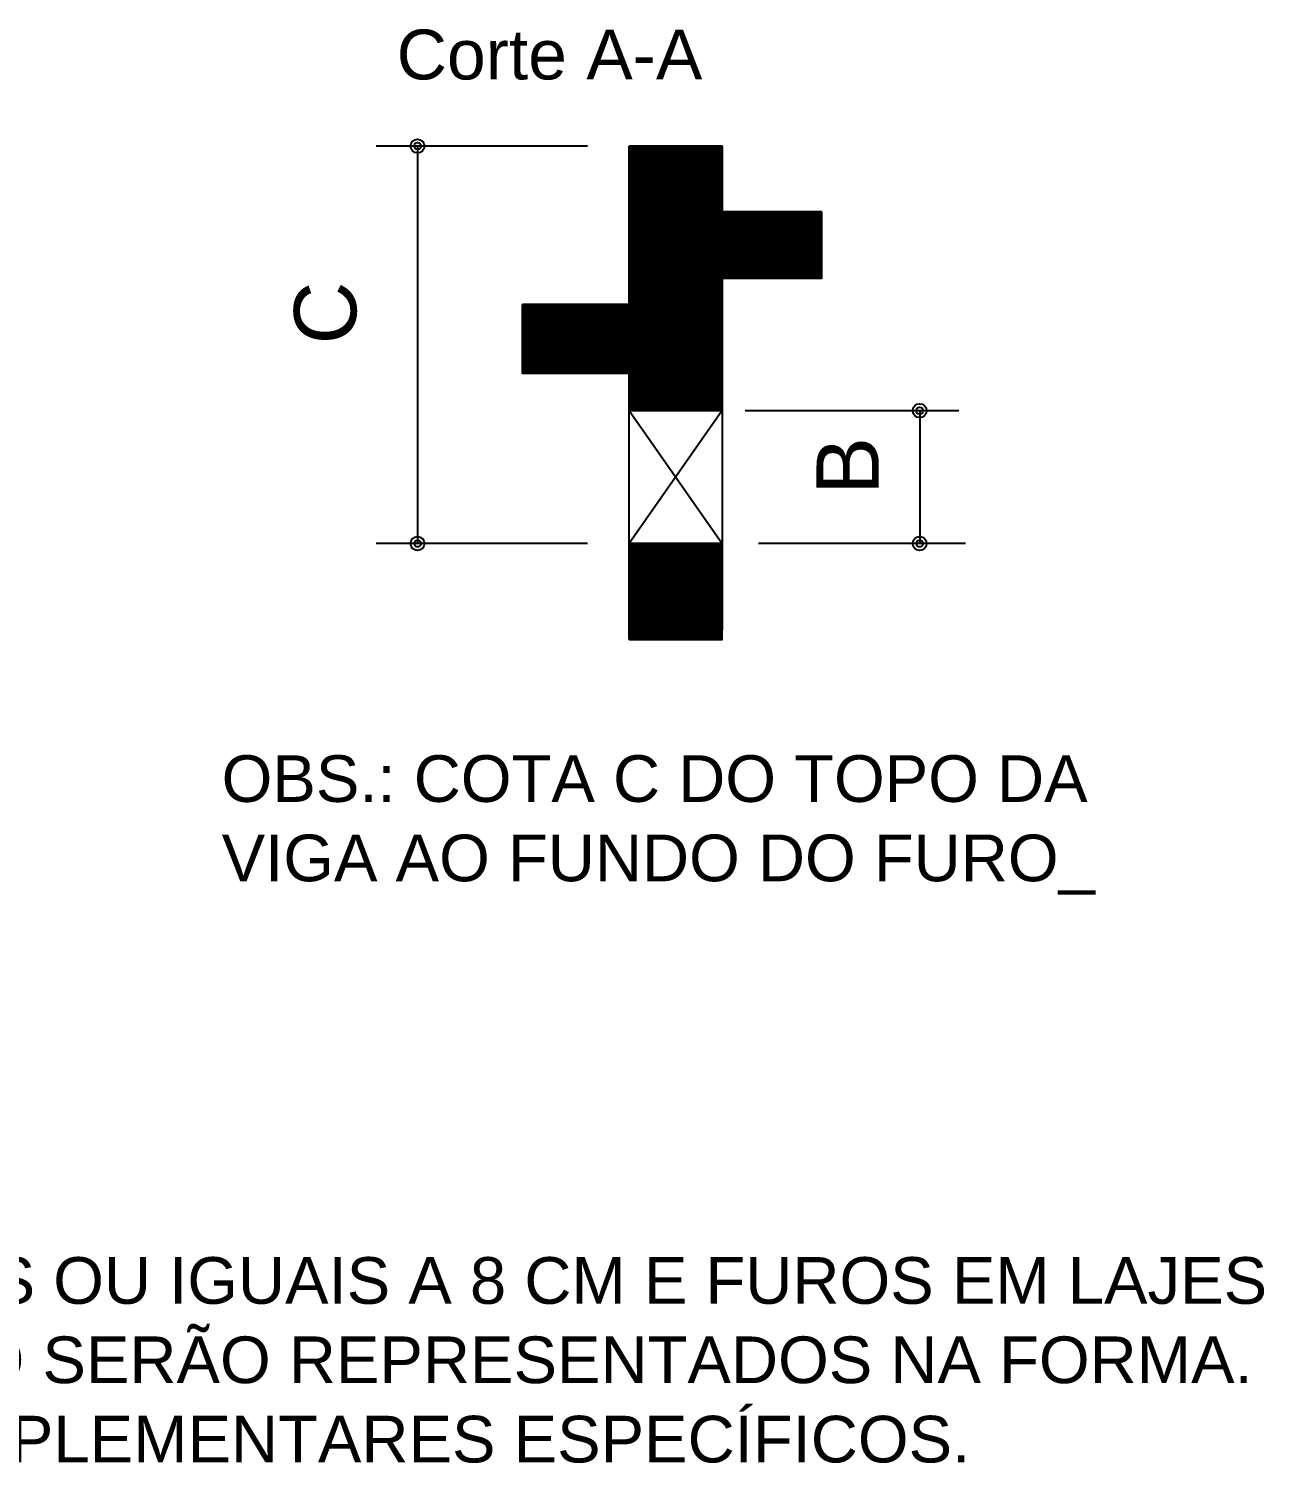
# Model space of a CAD drawing. Extents: x 0 to 119, y 0 to 84.
# Drawn here: x 57.19 to 65.13, y 29.45 to 38.72 of the extents above; entities that cross this region are included whole.
import ezdxf

# ---------------------------------------------------------------- set-up
doc = ezdxf.new("R2010")
doc.units = 0
doc.header["$MEASUREMENT"] = 0
for name, color, linetype in [('15', 12, 'CONTINUOUS'), ('29', 9, 'CONTINUOUS'), ('3', 7, 'CONTINUOUS')]:
    doc.layers.add(name, color=color, linetype=linetype)
doc.styles.add('TQS_ARIAL', font='arial.ttf')

msp = doc.modelspace()

# ---------------------------------------------------------------- linework, layer by layer
at = {"layer": '29', "color": 9, "linetype": 'Continuous'}
for p, q in [((61.047923, 37.373988), (61.645859, 37.971231)), ((61.047923, 37.38813), (61.631024, 37.971231)), ((61.047923, 37.402272), (61.616881, 37.971231)), ((61.047923, 37.416414), (61.602739, 37.971231)), ((61.047923, 37.430557), (61.588597, 37.971231)), ((61.047923, 37.444699), (61.574455, 37.971231)), ((61.047923, 37.458841), (61.560313, 37.971231)), ((61.047923, 37.472983), (61.546171, 37.971231)), ((61.047923, 37.487125), (61.532029, 37.971231)), ((61.047923, 37.501267), (61.517886, 37.971231)), ((61.047923, 37.515409), (61.503744, 37.971231)), ((61.047923, 37.529551), (61.489602, 37.971231)), ((61.047923, 37.543694), (61.47546, 37.971231)), ((61.047923, 37.557836), (61.461318, 37.971231)), ((61.047923, 37.571978), (61.447176, 37.971231)), ((61.047923, 37.58612), (61.433034, 37.971231)), ((61.047923, 37.600262), (61.418891, 37.971231)), ((61.047923, 37.614404), (61.404749, 37.971231)), ((61.047923, 37.628546), (61.390607, 37.971231)), ((61.047923, 37.642689), (61.376465, 37.971231)), ((61.047923, 37.656831), (61.362323, 37.971231)), ((61.047923, 37.670973), (61.348181, 37.971231)), ((61.047923, 37.685115), (61.334039, 37.971231)), ((61.047923, 37.699257), (61.319897, 37.971231)), ((61.047923, 37.713399), (61.305754, 37.971231)), ((61.047923, 37.727541), (61.291612, 37.971231)), ((61.047923, 37.741683), (61.27747, 37.971231)), ((61.047923, 37.755826), (61.263328, 37.971231)), ((61.047923, 37.769968), (61.249186, 37.971231)), ((61.047923, 37.78411), (61.235044, 37.971231)), ((61.047923, 37.798252), (61.220902, 37.971231)), ((61.047923, 37.812394), (61.206759, 37.971231)), ((61.047923, 37.826536), (61.192617, 37.971231)), ((61.047923, 37.840678), (61.178475, 37.971231)), ((61.047923, 37.854821), (61.164333, 37.971231)), ((61.047923, 37.868963), (61.150191, 37.971231)), ((61.047923, 37.883105), (61.136049, 37.971231)), ((61.047923, 37.897247), (61.121907, 37.971231)), ((61.047923, 37.911389), (61.107764, 37.971231)), ((61.047923, 37.925531), (61.093622, 37.971231)), ((61.047923, 37.939673), (61.07948, 37.971231)), ((61.047923, 37.953816), (61.065338, 37.971231)), ((61.047923, 37.967958), (61.051196, 37.971231)), ((61.047923, 37.961169), (61.645859, 37.363233)), ((61.047923, 37.359846), (61.645859, 37.957782)), ((61.047923, 37.947026), (61.645859, 37.349091)), ((61.047923, 37.345704), (61.645859, 37.943639)), ((61.047923, 37.932884), (61.645859, 37.334949)), ((61.047923, 37.331562), (61.645859, 37.929497)), ((61.052003, 37.971231), (61.645859, 37.377375)), ((61.066145, 37.971231), (61.645859, 37.391517)), ((61.080287, 37.971231), (61.645859, 37.405659)), ((61.094429, 37.971231), (61.645859, 37.419801)), ((61.108572, 37.971231), (61.645859, 37.433943)), ((61.122714, 37.971231), (61.645859, 37.448086)), ((61.136856, 37.971231), (61.645859, 37.462228)), ((61.150998, 37.971231), (61.645859, 37.47637)), ((61.16514, 37.971231), (61.645859, 37.490512)), ((61.179282, 37.971231), (61.645859, 37.504654)), ((61.193424, 37.971231), (61.645859, 37.518796)), ((61.207567, 37.971231), (61.645859, 37.532938)), ((61.221709, 37.971231), (61.645859, 37.547081)), ((61.235851, 37.971231), (61.645859, 37.561223)), ((61.249993, 37.971231), (61.645859, 37.575365)), ((61.264135, 37.971231), (61.645859, 37.589507)), ((61.278277, 37.971231), (61.645859, 37.603649)), ((61.292419, 37.971231), (61.645859, 37.617791)), ((61.306561, 37.971231), (61.645859, 37.631933)), ((61.320704, 37.971231), (61.645859, 37.646076)), ((61.334846, 37.971231), (61.645859, 37.660218)), ((61.348988, 37.971231), (61.645859, 37.67436)), ((61.36313, 37.971231), (61.645859, 37.688502)), ((61.377272, 37.971231), (61.645859, 37.702644)), ((61.391414, 37.971231), (61.645859, 37.716786)), ((61.405556, 37.971231), (61.645859, 37.730928)), ((61.419699, 37.971231), (61.645859, 37.74507)), ((61.433841, 37.971231), (61.645859, 37.759213)), ((61.447983, 37.971231), (61.645859, 37.773355)), ((61.462125, 37.971231), (61.645859, 37.787497)), ((61.476267, 37.971231), (61.645859, 37.801639)), ((61.490409, 37.971231), (61.645859, 37.815781)), ((61.504551, 37.971231), (61.645859, 37.829923)), ((61.518694, 37.971231), (61.645859, 37.844065)), ((61.532836, 37.971231), (61.645859, 37.858208)), ((61.546978, 37.971231), (61.645859, 37.87235)), ((61.56112, 37.971231), (61.645859, 37.886492)), ((61.575262, 37.971231), (61.645859, 37.900634)), ((61.589404, 37.971231), (61.645859, 37.914776)), ((61.603546, 37.971231), (61.645859, 37.928918)), ((61.617688, 37.971231), (61.645859, 37.94306)), ((61.631831, 37.971231), (61.645859, 37.957203)), ((61.047923, 37.918742), (61.645859, 37.320806)), ((61.047923, 37.317419), (61.645859, 37.915355)), ((61.047923, 37.9046), (61.645859, 37.306664)), ((61.047923, 37.303277), (61.645859, 37.901213)), ((61.047923, 37.890458), (61.645859, 37.292522)), ((61.047923, 37.289135), (61.645859, 37.887071)), ((61.047923, 37.876316), (61.645859, 37.27838)), ((61.047923, 37.274993), (61.645859, 37.872929)), ((61.047923, 37.862174), (61.645859, 37.264238)), ((61.047923, 37.260851), (61.645859, 37.858787)), ((61.047923, 37.848031), (61.645859, 37.250096)), ((61.047923, 37.246709), (61.645859, 37.844644)), ((61.047923, 37.833889), (61.645859, 37.235954)), ((61.047923, 37.232567), (61.645859, 37.830502)), ((61.047923, 37.819747), (61.645859, 37.221811)), ((61.047923, 37.218424), (61.645859, 37.81636)), ((61.047923, 37.805605), (61.645859, 37.207669)), ((61.047923, 37.204282), (61.645859, 37.802218)), ((61.047923, 37.791463), (61.645859, 37.193527)), ((61.047923, 37.19014), (61.645859, 37.788076)), ((61.047923, 37.777321), (61.645859, 37.179385)), ((61.047923, 37.175998), (61.645859, 37.773934)), ((61.047923, 37.763179), (61.645859, 37.165243)), ((61.047923, 37.161856), (61.645859, 37.759792)), ((61.047923, 37.749036), (61.645859, 37.151101)), ((61.047923, 37.147714), (61.645859, 37.745649)), ((61.047923, 37.734894), (61.645859, 37.136959)), ((61.047923, 37.133572), (61.645859, 37.731507)), ((61.047923, 37.720752), (61.645859, 37.122817)), ((61.047923, 37.11943), (61.645859, 37.717365)), ((61.047923, 37.70661), (61.645859, 37.108674)), ((61.047923, 37.105287), (61.645859, 37.703223)), ((61.047923, 37.692468), (61.645859, 37.094532)), ((61.047923, 37.091145), (61.645859, 37.689081)), ((61.047923, 37.678326), (61.645859, 37.08039)), ((61.047923, 37.077003), (61.645859, 37.674939)), ((61.047923, 37.664184), (61.645859, 37.066248)), ((61.047923, 37.062861), (61.645859, 37.660797)), ((61.047923, 37.650042), (61.645859, 37.052106)), ((61.047923, 37.048719), (61.645859, 37.646655)), ((61.047923, 37.635899), (61.645859, 37.037964)), ((61.047923, 37.034577), (61.645859, 37.632512)), ((61.047923, 37.621757), (61.645859, 37.023822)), ((61.047923, 37.020435), (61.645859, 37.61837)), ((61.047923, 37.607615), (61.645859, 37.009679)), ((61.047923, 37.006292), (61.645859, 37.604228)), ((61.047923, 37.593473), (61.645859, 36.995537)), ((61.047923, 36.99215), (61.645859, 37.590086)), ((61.047923, 37.579331), (61.645859, 36.981395)), ((61.047923, 36.978008), (61.645859, 37.575944)), ((61.047923, 37.565189), (61.645859, 36.967253)), ((61.047923, 36.963866), (61.645859, 37.561802)), ((61.047923, 37.551047), (61.645859, 36.953111)), ((61.047923, 36.949724), (61.645859, 37.54766)), ((61.047923, 37.536904), (61.645859, 36.938969)), ((61.047923, 36.935582), (61.645859, 37.533517)), ((61.047923, 37.522762), (61.645859, 36.924827)), ((61.047923, 36.92144), (61.645859, 37.519375)), ((61.047923, 37.50862), (61.645859, 36.910684)), ((61.047923, 36.907297), (61.645859, 37.505233)), ((61.047923, 37.494478), (61.645859, 36.896542)), ((61.047923, 36.893155), (61.645859, 37.491091)), ((61.047923, 37.480336), (61.645859, 36.8824)), ((61.047923, 36.879013), (61.645859, 37.476949)), ((61.047923, 37.466194), (61.645859, 36.868258)), ((61.047923, 36.864871), (61.645859, 37.462807)), ((61.645859, 37.123396), (62.071851, 37.549388)), ((61.645859, 37.137538), (62.057709, 37.549388)), ((61.645859, 37.15168), (62.043567, 37.549388)), ((61.645859, 37.165822), (62.029424, 37.549388)), ((61.645859, 37.179964), (62.015282, 37.549388)), ((61.645859, 37.194106), (62.00114, 37.549388)), ((61.645859, 37.208248), (61.986998, 37.549388)), ((61.645859, 37.22239), (61.972856, 37.549388)), ((61.645859, 37.236533), (61.958714, 37.549388)), ((61.645859, 37.250675), (61.944572, 37.549388)), ((61.645859, 37.264817), (61.93043, 37.549388)), ((61.645859, 37.278959), (61.916287, 37.549388)), ((61.645859, 37.293101), (61.902145, 37.549388)), ((61.645859, 37.307243), (61.888003, 37.549388)), ((61.645859, 37.321385), (61.873861, 37.549388)), ((61.645859, 37.335528), (61.859719, 37.549388)), ((61.645859, 37.34967), (61.845577, 37.549388)), ((61.645859, 37.363812), (61.831435, 37.549388)), ((61.645859, 37.377954), (61.817292, 37.549388)), ((61.645859, 37.392096), (61.80315, 37.549388)), ((61.645859, 37.406238), (61.789008, 37.549388)), ((61.645859, 37.42038), (61.774866, 37.549388)), ((61.645859, 37.434523), (61.760724, 37.549388)), ((61.645859, 37.448665), (61.746582, 37.549388)), ((61.645859, 37.462807), (61.73244, 37.549388)), ((61.645859, 37.476949), (61.718297, 37.549388)), ((61.645859, 37.491091), (61.704155, 37.549388)), ((61.645859, 37.505233), (61.690013, 37.549388)), ((61.645859, 37.519375), (61.675871, 37.549388)), ((61.645859, 37.533517), (61.661729, 37.549388)), ((61.645859, 37.54766), (61.647587, 37.549388)), ((61.645859, 37.547081), (62.071175, 37.121765)), ((61.645859, 37.532938), (62.057032, 37.121765)), ((61.645859, 37.518796), (62.04289, 37.121765)), ((61.645859, 37.504654), (62.028748, 37.121765)), ((61.645859, 37.490512), (62.014606, 37.121765)), ((61.645859, 37.47637), (62.000464, 37.121765)), ((61.645859, 37.462228), (61.986322, 37.121765)), ((61.657694, 37.549388), (62.085317, 37.121765)), ((61.65837, 37.121765), (62.085993, 37.549388)), ((61.671836, 37.549388), (62.099459, 37.121765)), ((61.672512, 37.121765), (62.100135, 37.549388)), ((61.685978, 37.549388), (62.113601, 37.121765)), ((61.686654, 37.121765), (62.114277, 37.549388)), ((61.70012, 37.549388), (62.127743, 37.121765)), ((61.700796, 37.121765), (62.128419, 37.549388)), ((61.714262, 37.549388), (62.141885, 37.121765)), ((61.714939, 37.121765), (62.142562, 37.549388)), ((61.728404, 37.549388), (62.156027, 37.121765)), ((61.729081, 37.121765), (62.156704, 37.549388)), ((61.742547, 37.549388), (62.17017, 37.121765)), ((61.743223, 37.121765), (62.170846, 37.549388)), ((61.756689, 37.549388), (62.184312, 37.121765)), ((61.757365, 37.121765), (62.184988, 37.549388)), ((61.770831, 37.549388), (62.198454, 37.121765)), ((61.771507, 37.121765), (62.19913, 37.549388)), ((61.784973, 37.549388), (62.212596, 37.121765)), ((61.785649, 37.121765), (62.213272, 37.549388)), ((61.799115, 37.549388), (62.226738, 37.121765)), ((61.799791, 37.121765), (62.227414, 37.549388)), ((61.813257, 37.549388), (62.24088, 37.121765)), ((61.813933, 37.121765), (62.241557, 37.549388)), ((61.827399, 37.549388), (62.255022, 37.121765)), ((61.828076, 37.121765), (62.255699, 37.549388)), ((61.841541, 37.549388), (62.269165, 37.121765)), ((61.842218, 37.121765), (62.269841, 37.549388)), ((61.855684, 37.549388), (62.283307, 37.121765)), ((61.85636, 37.121765), (62.283983, 37.549388)), ((61.869826, 37.549388), (62.286504, 37.13271)), ((61.870502, 37.121765), (62.286504, 37.537767)), ((61.883968, 37.549388), (62.286504, 37.146852)), ((61.884644, 37.121765), (62.286504, 37.523624)), ((61.89811, 37.549388), (62.286504, 37.160994)), ((61.898786, 37.121765), (62.286504, 37.509482)), ((61.912252, 37.549388), (62.286504, 37.175136)), ((61.912928, 37.121765), (62.286504, 37.49534)), ((61.926394, 37.549388), (62.286504, 37.189278)), ((61.927071, 37.121765), (62.286504, 37.481198)), ((61.940536, 37.549388), (62.286504, 37.20342)), ((61.941213, 37.121765), (62.286504, 37.467056)), ((61.954679, 37.549388), (62.286504, 37.217562)), ((61.968821, 37.549388), (62.286504, 37.231704)), ((61.982963, 37.549388), (62.286504, 37.245847)), ((61.997105, 37.549388), (62.286504, 37.259989)), ((62.011247, 37.549388), (62.286504, 37.274131)), ((62.025389, 37.549388), (62.286504, 37.288273)), ((62.039531, 37.549388), (62.286504, 37.302415)), ((62.053673, 37.549388), (62.286504, 37.316557)), ((62.067816, 37.549388), (62.286504, 37.330699)), ((62.081958, 37.549388), (62.286504, 37.344842)), ((62.0961, 37.549388), (62.286504, 37.358984)), ((62.110242, 37.549388), (62.286504, 37.373126)), ((62.124384, 37.549388), (62.286504, 37.387268)), ((62.138526, 37.549388), (62.286504, 37.40141)), ((62.152668, 37.549388), (62.286504, 37.415552)), ((62.166811, 37.549388), (62.286504, 37.429694)), ((62.180953, 37.549388), (62.286504, 37.443837)), ((62.195095, 37.549388), (62.286504, 37.457979)), ((62.209237, 37.549388), (62.286504, 37.472121)), ((62.223379, 37.549388), (62.286504, 37.486263)), ((62.237521, 37.549388), (62.286504, 37.500405)), ((62.251663, 37.549388), (62.286504, 37.514547)), ((62.265806, 37.549388), (62.286504, 37.528689)), ((62.279948, 37.549388), (62.286504, 37.542831)), ((61.047923, 37.452052), (61.645859, 36.854116)), ((61.047923, 36.850729), (61.645859, 37.448665)), ((61.047923, 37.437909), (61.645859, 36.839974)), ((61.047923, 36.836587), (61.645859, 37.434523)), ((61.047923, 37.423767), (61.645859, 36.825832)), ((61.047923, 36.822445), (61.645859, 37.42038)), ((61.047923, 37.409625), (61.645859, 36.81169)), ((61.047923, 36.808303), (61.645859, 37.406238)), ((61.047923, 37.395483), (61.645859, 36.797547)), ((61.047923, 36.79416), (61.645859, 37.392096)), ((61.047923, 37.381341), (61.645859, 36.783405)), ((61.047923, 36.780018), (61.645859, 37.377954)), ((61.047923, 37.367199), (61.645859, 36.769263)), ((61.645859, 37.448086), (61.97218, 37.121765)), ((61.645859, 37.433943), (61.958038, 37.121765)), ((61.645859, 37.419801), (61.943895, 37.121765)), ((61.645859, 37.405659), (61.929753, 37.121765)), ((61.645859, 37.391517), (61.915611, 37.121765)), ((61.645859, 37.377375), (61.901469, 37.121765)), ((61.955355, 37.121765), (62.286504, 37.452914)), ((61.969497, 37.121765), (62.286504, 37.438772)), ((61.983639, 37.121765), (62.286504, 37.424629)), ((61.997781, 37.121765), (62.286504, 37.410487)), ((62.011923, 37.121765), (62.286504, 37.396345)), ((62.026065, 37.121765), (62.286504, 37.382203)), ((62.040208, 37.121765), (62.286504, 37.368061)), ((61.047923, 36.765876), (61.645859, 37.363812)), ((61.047923, 37.353057), (61.645859, 36.755121)), ((61.047923, 36.751734), (61.645859, 37.34967)), ((61.047923, 37.338915), (61.645859, 36.740979)), ((61.047923, 36.737592), (61.645859, 37.335528)), ((61.047923, 37.324772), (61.645859, 36.726837)), ((61.047923, 36.72345), (61.645859, 37.321385)), ((61.047923, 37.31063), (61.645859, 36.712695)), ((61.047923, 36.709308), (61.645859, 37.307243)), ((61.047923, 37.296488), (61.645859, 36.698552)), ((61.047923, 36.695165), (61.645859, 37.293101)), ((61.047923, 37.282346), (61.645859, 36.68441)), ((61.047923, 36.681023), (61.645859, 37.278959)), ((61.645859, 37.363233), (61.887327, 37.121765)), ((61.645859, 37.349091), (61.873185, 37.121765)), ((61.645859, 37.334949), (61.859043, 37.121765)), ((61.645859, 37.320806), (61.8449, 37.121765)), ((61.645859, 37.306664), (61.830758, 37.121765)), ((61.645859, 37.292522), (61.816616, 37.121765)), ((61.645859, 37.27838), (61.802474, 37.121765)), ((62.05435, 37.121765), (62.286504, 37.353919)), ((62.068492, 37.121765), (62.286504, 37.339777)), ((62.082634, 37.121765), (62.286504, 37.325635)), ((62.096776, 37.121765), (62.286504, 37.311492)), ((62.110918, 37.121765), (62.286504, 37.29735)), ((62.12506, 37.121765), (62.286504, 37.283208)), ((61.047923, 37.268204), (61.645859, 36.670268)), ((61.047923, 36.666881), (61.645859, 37.264817)), ((61.047923, 37.254062), (61.645859, 36.656126)), ((61.047923, 36.652739), (61.645859, 37.250675)), ((61.047923, 37.23992), (61.645859, 36.641984)), ((61.047923, 36.638597), (61.645859, 37.236533)), ((61.047923, 37.225777), (61.645859, 36.627842)), ((61.047923, 36.624455), (61.645859, 37.22239)), ((61.047923, 37.211635), (61.645859, 36.6137)), ((61.047923, 36.610313), (61.645859, 37.208248)), ((61.047923, 37.197493), (61.645859, 36.599557)), ((61.047923, 36.596171), (61.645859, 37.194106)), ((61.047923, 37.183351), (61.645859, 36.585415)), ((61.047923, 36.582028), (61.645859, 37.179964)), ((61.645859, 37.264238), (61.788332, 37.121765)), ((61.645859, 37.250096), (61.77419, 37.121765)), ((61.645859, 37.235954), (61.760048, 37.121765)), ((61.645859, 37.221811), (61.745905, 37.121765)), ((61.645859, 37.207669), (61.731763, 37.121765)), ((61.645859, 37.193527), (61.717621, 37.121765)), ((61.645859, 37.179385), (61.703479, 37.121765)), ((62.139203, 37.121765), (62.286504, 37.269066)), ((62.153345, 37.121765), (62.286504, 37.254924)), ((62.167487, 37.121765), (62.286504, 37.240782)), ((62.181629, 37.121765), (62.286504, 37.22664)), ((62.195771, 37.121765), (62.286504, 37.212497)), ((62.209913, 37.121765), (62.286504, 37.198355)), ((62.224055, 37.121765), (62.286504, 37.184213)), ((61.047923, 37.169209), (61.645859, 36.571273)), ((61.047923, 36.567886), (61.645859, 37.165822)), ((61.047923, 37.155067), (61.645859, 36.557131)), ((61.047923, 36.553744), (61.645859, 37.15168)), ((61.047923, 37.140925), (61.645859, 36.542989)), ((61.047923, 36.539602), (61.645859, 37.137538)), ((61.047923, 37.126783), (61.645859, 36.528847)), ((61.047923, 36.52546), (61.645859, 37.123396)), ((61.047923, 37.11264), (61.645859, 36.514705)), ((61.047923, 36.511318), (61.645859, 37.109253)), ((61.047923, 37.098498), (61.645859, 36.500563)), ((61.047923, 36.497176), (61.645859, 37.095111)), ((61.645859, 37.165243), (61.689337, 37.121765)), ((61.645859, 37.151101), (61.675195, 37.121765)), ((61.645859, 37.136959), (61.661053, 37.121765)), ((61.645859, 37.122817), (61.646911, 37.121765)), ((62.238198, 37.121765), (62.286504, 37.170071)), ((62.25234, 37.121765), (62.286504, 37.155929)), ((62.266482, 37.121765), (62.286504, 37.141787)), ((62.280624, 37.121765), (62.286504, 37.127645)), ((61.047923, 37.084356), (61.645859, 36.48642)), ((61.047923, 36.483033), (61.645859, 37.080969)), ((61.047923, 37.070214), (61.645859, 36.472278)), ((61.047923, 36.468891), (61.645859, 37.066827)), ((61.047923, 37.056072), (61.645859, 36.458136)), ((61.047923, 36.454749), (61.645859, 37.052685)), ((61.047923, 37.04193), (61.645859, 36.443994)), ((61.047923, 36.440607), (61.645859, 37.038543)), ((61.047923, 37.027788), (61.645859, 36.429852)), ((61.047923, 36.426465), (61.645859, 37.024401)), ((61.047923, 37.013645), (61.645859, 36.41571)), ((61.047923, 36.412323), (61.645859, 37.010258)), ((61.047923, 36.999503), (61.645859, 36.401568)), ((61.047923, 36.398181), (61.645859, 36.996116)), ((60.363331, 36.51969), (60.79705, 36.953409)), ((60.363331, 36.533832), (60.782908, 36.953409)), ((60.363331, 36.547974), (60.768765, 36.953409)), ((60.363331, 36.562117), (60.754623, 36.953409)), ((60.363331, 36.576259), (60.740481, 36.953409)), ((60.363331, 36.590401), (60.726339, 36.953409)), ((60.363331, 36.604543), (60.712197, 36.953409)), ((60.363331, 36.618685), (60.698055, 36.953409)), ((60.363331, 36.632827), (60.683913, 36.953409)), ((60.363331, 36.646969), (60.669771, 36.953409)), ((60.363331, 36.661111), (60.655628, 36.953409)), ((60.363331, 36.675254), (60.641486, 36.953409)), ((60.363331, 36.689396), (60.627344, 36.953409)), ((60.363331, 36.703538), (60.613202, 36.953409)), ((60.363331, 36.71768), (60.59906, 36.953409)), ((60.363331, 36.731822), (60.584918, 36.953409)), ((60.363331, 36.745964), (60.570776, 36.953409)), ((60.363331, 36.760106), (60.556633, 36.953409)), ((60.363331, 36.774249), (60.542491, 36.953409)), ((60.363331, 36.788391), (60.528349, 36.953409)), ((60.363331, 36.802533), (60.514207, 36.953409)), ((60.363331, 36.816675), (60.500065, 36.953409)), ((60.363331, 36.830817), (60.485923, 36.953409)), ((60.363331, 36.844959), (60.471781, 36.953409)), ((60.363331, 36.859101), (60.457638, 36.953409)), ((60.363331, 36.873244), (60.443496, 36.953409)), ((60.363331, 36.887386), (60.429354, 36.953409)), ((60.363331, 36.901528), (60.415212, 36.953409)), ((60.363331, 36.91567), (60.40107, 36.953409)), ((60.363331, 36.929812), (60.386928, 36.953409)), ((60.363331, 36.943954), (60.372786, 36.953409)), ((60.363331, 36.948704), (60.802449, 36.509587)), ((60.363331, 36.934562), (60.788306, 36.509587)), ((60.363331, 36.92042), (60.774164, 36.509587)), ((60.363331, 36.906278), (60.760022, 36.509587)), ((60.367369, 36.509587), (60.811192, 36.953409)), ((60.372768, 36.953409), (60.816591, 36.509587)), ((60.381512, 36.509587), (60.825334, 36.953409)), ((60.38691, 36.953409), (60.830733, 36.509587)), ((60.395654, 36.509587), (60.839476, 36.953409)), ((60.401053, 36.953409), (60.844875, 36.509587)), ((60.409796, 36.509587), (60.853618, 36.953409)), ((60.415195, 36.953409), (60.859017, 36.509587)), ((60.423938, 36.509587), (60.86776, 36.953409)), ((60.429337, 36.953409), (60.873159, 36.509587)), ((60.43808, 36.509587), (60.881903, 36.953409)), ((60.443479, 36.953409), (60.887301, 36.509587)), ((60.452222, 36.509587), (60.896045, 36.953409)), ((60.457621, 36.953409), (60.901444, 36.509587)), ((60.466364, 36.509587), (60.910187, 36.953409)), ((60.471763, 36.953409), (60.915586, 36.509587)), ((60.480507, 36.509587), (60.924329, 36.953409)), ((60.485905, 36.953409), (60.929728, 36.509587)), ((60.494649, 36.509587), (60.938471, 36.953409)), ((60.500048, 36.953409), (60.94387, 36.509587)), ((60.508791, 36.509587), (60.952613, 36.953409)), ((60.51419, 36.953409), (60.958012, 36.509587)), ((60.522933, 36.509587), (60.966755, 36.953409)), ((60.528332, 36.953409), (60.972154, 36.509587)), ((60.537075, 36.509587), (60.980897, 36.953409)), ((60.542474, 36.953409), (60.986296, 36.509587)), ((60.551217, 36.509587), (60.99504, 36.953409)), ((60.556616, 36.953409), (61.000438, 36.509587)), ((60.565359, 36.509587), (61.009182, 36.953409)), ((60.570758, 36.953409), (61.014581, 36.509587)), ((60.579501, 36.509587), (61.023324, 36.953409)), ((60.5849, 36.953409), (61.028723, 36.509587)), ((60.593644, 36.509587), (61.037466, 36.953409)), ((60.599042, 36.953409), (61.042865, 36.509587)), ((60.607786, 36.509587), (61.046343, 36.948143)), ((60.613185, 36.953409), (61.046343, 36.520251)), ((60.621928, 36.509587), (61.046343, 36.934001)), ((60.627327, 36.953409), (61.046343, 36.534393)), ((60.63607, 36.509587), (61.046343, 36.919859)), ((60.641469, 36.953409), (61.046343, 36.548535)), ((60.650212, 36.509587), (61.046343, 36.905717)), ((60.655611, 36.953409), (61.046343, 36.562678)), ((60.669753, 36.953409), (61.046343, 36.57682)), ((60.683895, 36.953409), (61.046343, 36.590962)), ((60.698037, 36.953409), (61.046343, 36.605104)), ((60.71218, 36.953409), (61.046343, 36.619246)), ((60.726322, 36.953409), (61.046343, 36.633388)), ((60.740464, 36.953409), (61.046343, 36.64753)), ((60.754606, 36.953409), (61.046343, 36.661673)), ((60.768748, 36.953409), (61.046343, 36.675815)), ((60.78289, 36.953409), (61.046343, 36.689957)), ((60.797032, 36.953409), (61.046343, 36.704099)), ((60.811175, 36.953409), (61.046343, 36.718241)), ((60.825317, 36.953409), (61.046343, 36.732383)), ((60.839459, 36.953409), (61.046343, 36.746525)), ((60.853601, 36.953409), (61.046343, 36.760667)), ((60.867743, 36.953409), (61.046343, 36.77481)), ((60.881885, 36.953409), (61.046343, 36.788952)), ((60.896027, 36.953409), (61.046343, 36.803094)), ((60.910169, 36.953409), (61.046343, 36.817236)), ((60.924312, 36.953409), (61.046343, 36.831378)), ((60.938454, 36.953409), (61.046343, 36.84552)), ((60.952596, 36.953409), (61.046343, 36.859662)), ((60.966738, 36.953409), (61.046343, 36.873805)), ((60.98088, 36.953409), (61.046343, 36.887947)), ((60.995022, 36.953409), (61.046343, 36.902089)), ((61.009164, 36.953409), (61.046343, 36.916231)), ((61.023307, 36.953409), (61.046343, 36.930373)), ((61.037449, 36.953409), (61.046343, 36.944515)), ((61.047923, 36.985361), (61.645859, 36.387425)), ((61.047923, 36.384038), (61.645859, 36.981974)), ((61.047923, 36.971219), (61.645859, 36.373283)), ((61.047923, 36.369896), (61.645859, 36.967832)), ((61.047923, 36.957077), (61.645859, 36.359141)), ((61.047923, 36.355754), (61.645859, 36.95369)), ((61.047923, 36.942935), (61.645859, 36.344999)), ((61.047923, 36.341612), (61.645859, 36.939548)), ((61.047923, 36.928793), (61.645859, 36.330857)), ((61.047923, 36.32747), (61.645859, 36.925406)), ((61.047923, 36.91465), (61.645859, 36.316715)), ((61.047923, 36.313328), (61.645859, 36.911263)), ((60.363331, 36.892136), (60.74588, 36.509587)), ((60.363331, 36.877994), (60.731738, 36.509587)), ((60.363331, 36.863852), (60.717596, 36.509587)), ((60.363331, 36.849709), (60.703454, 36.509587)), ((60.363331, 36.835567), (60.689311, 36.509587)), ((60.363331, 36.821425), (60.675169, 36.509587)), ((60.664354, 36.509587), (61.046343, 36.891575)), ((60.678496, 36.509587), (61.046343, 36.877433)), ((60.692639, 36.509587), (61.046343, 36.863291)), ((60.706781, 36.509587), (61.046343, 36.849148)), ((60.720923, 36.509587), (61.046343, 36.835006)), ((60.735065, 36.509587), (61.046343, 36.820864)), ((61.047923, 36.900508), (61.645859, 36.302573)), ((61.047923, 36.299186), (61.645859, 36.897121)), ((61.047923, 36.886366), (61.645859, 36.288431)), ((61.047923, 36.285044), (61.645859, 36.882979)), ((61.047923, 36.872224), (61.645859, 36.274288)), ((61.047923, 36.270452), (61.645859, 36.868837)), ((61.047923, 36.858082), (61.635553, 36.270452)), ((61.047923, 36.84394), (61.621411, 36.270452)), ((61.047923, 36.829798), (61.607269, 36.270452)), ((61.047923, 36.815656), (61.593127, 36.270452)), ((61.061616, 36.270452), (61.645859, 36.854695)), ((61.075758, 36.270452), (61.645859, 36.840553)), ((61.0899, 36.270452), (61.645859, 36.826411)), ((61.104042, 36.270452), (61.645859, 36.812269)), ((60.363331, 36.807283), (60.661027, 36.509587)), ((60.363331, 36.793141), (60.646885, 36.509587)), ((60.363331, 36.778999), (60.632743, 36.509587)), ((60.363331, 36.764857), (60.618601, 36.509587)), ((60.363331, 36.750715), (60.604459, 36.509587)), ((60.363331, 36.736572), (60.590317, 36.509587)), ((60.363331, 36.72243), (60.576174, 36.509587)), ((60.749207, 36.509587), (61.046343, 36.806722)), ((60.763349, 36.509587), (61.046343, 36.79258)), ((60.777491, 36.509587), (61.046343, 36.778438)), ((60.791634, 36.509587), (61.046343, 36.764296)), ((60.805776, 36.509587), (61.046343, 36.750154)), ((60.819918, 36.509587), (61.046343, 36.736011)), ((60.83406, 36.509587), (61.046343, 36.721869)), ((61.047923, 36.801513), (61.578984, 36.270452)), ((61.047923, 36.787371), (61.564842, 36.270452)), ((61.047923, 36.773229), (61.5507, 36.270452)), ((61.047923, 36.759087), (61.536558, 36.270452)), ((61.047923, 36.744945), (61.522416, 36.270452)), ((61.047923, 36.730803), (61.508274, 36.270452)), ((61.047923, 36.716661), (61.494132, 36.270452)), ((61.118184, 36.270452), (61.645859, 36.798126)), ((61.132326, 36.270452), (61.645859, 36.783984)), ((61.146469, 36.270452), (61.645859, 36.769842)), ((61.160611, 36.270452), (61.645859, 36.7557)), ((61.174753, 36.270452), (61.645859, 36.741558)), ((61.188895, 36.270452), (61.645859, 36.727416)), ((60.363331, 36.708288), (60.562032, 36.509587)), ((60.363331, 36.694146), (60.54789, 36.509587)), ((60.363331, 36.680004), (60.533748, 36.509587)), ((60.363331, 36.665862), (60.519606, 36.509587)), ((60.363331, 36.65172), (60.505464, 36.509587)), ((60.363331, 36.637577), (60.491322, 36.509587)), ((60.363331, 36.623435), (60.477179, 36.509587)), ((60.848202, 36.509587), (61.046343, 36.707727)), ((60.862344, 36.509587), (61.046343, 36.693585)), ((60.876486, 36.509587), (61.046343, 36.679443)), ((60.890628, 36.509587), (61.046343, 36.665301)), ((60.904771, 36.509587), (61.046343, 36.651159)), ((60.918913, 36.509587), (61.046343, 36.637016)), ((60.933055, 36.509587), (61.046343, 36.622874)), ((61.047923, 36.702518), (61.479989, 36.270452)), ((61.047923, 36.688376), (61.465847, 36.270452)), ((61.047923, 36.674234), (61.451705, 36.270452)), ((61.047923, 36.660092), (61.437563, 36.270452)), ((61.047923, 36.64595), (61.423421, 36.270452)), ((61.047923, 36.631808), (61.409279, 36.270452)), ((61.203037, 36.270452), (61.645859, 36.713274)), ((61.217179, 36.270452), (61.645859, 36.699131)), ((61.231321, 36.270452), (61.645859, 36.684989)), ((61.245463, 36.270452), (61.645859, 36.670847)), ((61.259606, 36.270452), (61.645859, 36.656705)), ((61.273748, 36.270452), (61.645859, 36.642563)), ((61.28789, 36.270452), (61.645859, 36.628421)), ((60.363331, 36.609293), (60.463037, 36.509587)), ((60.363331, 36.595151), (60.448895, 36.509587)), ((60.363331, 36.581009), (60.434753, 36.509587)), ((60.363331, 36.566867), (60.420611, 36.509587)), ((60.363331, 36.552725), (60.406469, 36.509587)), ((60.363331, 36.538582), (60.392327, 36.509587)), ((60.947197, 36.509587), (61.046343, 36.608732)), ((60.961339, 36.509587), (61.046343, 36.59459)), ((60.975481, 36.509587), (61.046343, 36.580448)), ((60.989623, 36.509587), (61.046343, 36.566306)), ((61.003766, 36.509587), (61.046343, 36.552164)), ((61.017908, 36.509587), (61.046343, 36.538021)), ((61.047923, 36.617666), (61.395137, 36.270452)), ((61.047923, 36.603523), (61.380995, 36.270452)), ((61.047923, 36.589381), (61.366852, 36.270452)), ((61.047923, 36.575239), (61.35271, 36.270452)), ((61.047923, 36.561097), (61.338568, 36.270452)), ((61.047923, 36.546955), (61.324426, 36.270452)), ((61.047923, 36.532813), (61.310284, 36.270452)), ((61.302032, 36.270452), (61.645859, 36.614279)), ((61.316174, 36.270452), (61.645859, 36.600137)), ((61.330316, 36.270452), (61.645859, 36.585994)), ((61.344458, 36.270452), (61.645859, 36.571852)), ((61.358601, 36.270452), (61.645859, 36.55771)), ((61.372743, 36.270452), (61.645859, 36.543568)), ((60.363331, 36.52444), (60.378184, 36.509587)), ((61.03205, 36.509587), (61.046343, 36.523879)), ((61.047923, 36.518671), (61.296142, 36.270452)), ((61.047923, 36.504529), (61.282, 36.270452)), ((61.047923, 36.490386), (61.267857, 36.270452)), ((61.047923, 36.476244), (61.253715, 36.270452)), ((61.047923, 36.462102), (61.239573, 36.270452)), ((61.047923, 36.44796), (61.225431, 36.270452)), ((61.386885, 36.270452), (61.645859, 36.529426)), ((61.401027, 36.270452), (61.645859, 36.515284)), ((61.415169, 36.270452), (61.645859, 36.501142)), ((61.429311, 36.270452), (61.645859, 36.486999)), ((61.443453, 36.270452), (61.645859, 36.472857)), ((61.457595, 36.270452), (61.645859, 36.458715)), ((61.471738, 36.270452), (61.645859, 36.444573)), ((61.047923, 36.433818), (61.211289, 36.270452)), ((61.047923, 36.419676), (61.197147, 36.270452)), ((61.047923, 36.405534), (61.183005, 36.270452)), ((61.047923, 36.391391), (61.168862, 36.270452)), ((61.047923, 36.377249), (61.15472, 36.270452)), ((61.047923, 36.363107), (61.140578, 36.270452)), ((61.047923, 36.348965), (61.126436, 36.270452)), ((61.48588, 36.270452), (61.645859, 36.430431)), ((61.500022, 36.270452), (61.645859, 36.416289)), ((61.514164, 36.270452), (61.645859, 36.402147)), ((61.528306, 36.270452), (61.645859, 36.388004)), ((61.542448, 36.270452), (61.645859, 36.373862)), ((61.55659, 36.270452), (61.645859, 36.35972)), ((61.570733, 36.270452), (61.645859, 36.345578)), ((61.047923, 36.334823), (61.112294, 36.270452)), ((61.047923, 36.320681), (61.098152, 36.270452)), ((61.047923, 36.306539), (61.08401, 36.270452)), ((61.047923, 36.292397), (61.069868, 36.270452)), ((61.047923, 36.278254), (61.055725, 36.270452)), ((61.584875, 36.270452), (61.645859, 36.331436)), ((61.599017, 36.270452), (61.645859, 36.317294)), ((61.613159, 36.270452), (61.645859, 36.303152)), ((61.627301, 36.270452), (61.645859, 36.28901)), ((61.641443, 36.270452), (61.645859, 36.274867)), ((61.048276, 34.828756), (61.635778, 35.416258)), ((61.048276, 34.842899), (61.621636, 35.416258)), ((61.048276, 34.857041), (61.607494, 35.416258)), ((61.048276, 34.871183), (61.593351, 35.416258)), ((61.048276, 34.885325), (61.579209, 35.416258)), ((61.048276, 34.899467), (61.565067, 35.416258)), ((61.048276, 34.913609), (61.550925, 35.416258)), ((61.048276, 34.927751), (61.536783, 35.416258)), ((61.048276, 34.941893), (61.522641, 35.416258)), ((61.048276, 34.956036), (61.508499, 35.416258)), ((61.048276, 34.970178), (61.494356, 35.416258)), ((61.048276, 34.98432), (61.480214, 35.416258)), ((61.048276, 34.998462), (61.466072, 35.416258)), ((61.048276, 35.012604), (61.45193, 35.416258)), ((61.048276, 35.026746), (61.437788, 35.416258)), ((61.048276, 35.040888), (61.423646, 35.416258)), ((61.048276, 35.055031), (61.409504, 35.416258)), ((61.048276, 35.069173), (61.395361, 35.416258)), ((61.048276, 35.083315), (61.381219, 35.416258)), ((61.048276, 35.097457), (61.367077, 35.416258)), ((61.048276, 35.111599), (61.352935, 35.416258)), ((61.048276, 35.125741), (61.338793, 35.416258)), ((61.048276, 35.139883), (61.324651, 35.416258)), ((61.048276, 35.154026), (61.310509, 35.416258)), ((61.048276, 35.168168), (61.296367, 35.416258)), ((61.048276, 35.18231), (61.282224, 35.416258)), ((61.048276, 35.196452), (61.268082, 35.416258)), ((61.048276, 35.210594), (61.25394, 35.416258)), ((61.048276, 35.224736), (61.239798, 35.416258)), ((61.048276, 35.238878), (61.225656, 35.416258)), ((61.048276, 35.25302), (61.211514, 35.416258)), ((61.048276, 35.267163), (61.197372, 35.416258)), ((61.048276, 35.281305), (61.183229, 35.416258)), ((61.048276, 35.295447), (61.169087, 35.416258)), ((61.048276, 35.309589), (61.154945, 35.416258)), ((61.048276, 35.323731), (61.140803, 35.416258)), ((61.048276, 35.337873), (61.126661, 35.416258)), ((61.048276, 35.352015), (61.112519, 35.416258)), ((61.048276, 35.366158), (61.098377, 35.416258)), ((61.048276, 35.3803), (61.084235, 35.416258)), ((61.048276, 35.394442), (61.070092, 35.416258)), ((61.048276, 35.408584), (61.05595, 35.416258)), ((61.048276, 35.415231), (61.645859, 34.817648)), ((61.048276, 34.814614), (61.645859, 35.412197)), ((61.048276, 35.401089), (61.645859, 34.803506)), ((61.048276, 34.800285), (61.645859, 35.398055)), ((61.048276, 35.386947), (61.634938, 34.800285)), ((61.048276, 35.372805), (61.620796, 34.800285)), ((61.048276, 35.358663), (61.606654, 34.800285)), ((61.048276, 35.344521), (61.592512, 34.800285)), ((61.048276, 35.330378), (61.57837, 34.800285)), ((61.061391, 35.416258), (61.645859, 34.831791)), ((61.06223, 34.800285), (61.645859, 35.383913)), ((61.075533, 35.416258), (61.645859, 34.845933)), ((61.076373, 34.800285), (61.645859, 35.369771)), ((61.089675, 35.416258), (61.645859, 34.860075)), ((61.090515, 34.800285), (61.645859, 35.355629)), ((61.103817, 35.416258), (61.645859, 34.874217)), ((61.104657, 34.800285), (61.645859, 35.341486)), ((61.117959, 35.416258), (61.645859, 34.888359)), ((61.118799, 34.800285), (61.645859, 35.327344)), ((61.132102, 35.416258), (61.645859, 34.902501)), ((61.146244, 35.416258), (61.645859, 34.916643)), ((61.160386, 35.416258), (61.645859, 34.930785)), ((61.174528, 35.416258), (61.645859, 34.944928)), ((61.18867, 35.416258), (61.645859, 34.95907)), ((61.202812, 35.416258), (61.645859, 34.973212)), ((61.216954, 35.416258), (61.645859, 34.987354)), ((61.231097, 35.416258), (61.645859, 35.001496)), ((61.245239, 35.416258), (61.645859, 35.015638)), ((61.259381, 35.416258), (61.645859, 35.02978)), ((61.273523, 35.416258), (61.645859, 35.043923)), ((61.287665, 35.416258), (61.645859, 35.058065)), ((61.301807, 35.416258), (61.645859, 35.072207)), ((61.315949, 35.416258), (61.645859, 35.086349)), ((61.330091, 35.416258), (61.645859, 35.100491)), ((61.344234, 35.416258), (61.645859, 35.114633)), ((61.358376, 35.416258), (61.645859, 35.128775)), ((61.372518, 35.416258), (61.645859, 35.142918)), ((61.38666, 35.416258), (61.645859, 35.15706)), ((61.400802, 35.416258), (61.645859, 35.171202)), ((61.414944, 35.416258), (61.645859, 35.185344)), ((61.429086, 35.416258), (61.645859, 35.199486)), ((61.443229, 35.416258), (61.645859, 35.213628)), ((61.457371, 35.416258), (61.645859, 35.22777)), ((61.471513, 35.416258), (61.645859, 35.241912)), ((61.485655, 35.416258), (61.645859, 35.256055)), ((61.499797, 35.416258), (61.645859, 35.270197)), ((61.513939, 35.416258), (61.645859, 35.284339)), ((61.528081, 35.416258), (61.645859, 35.298481)), ((61.542223, 35.416258), (61.645859, 35.312623)), ((61.556366, 35.416258), (61.645859, 35.326765)), ((61.570508, 35.416258), (61.645859, 35.340907)), ((61.58465, 35.416258), (61.645859, 35.35505)), ((61.598792, 35.416258), (61.645859, 35.369192)), ((61.612934, 35.416258), (61.645859, 35.383334)), ((61.627076, 35.416258), (61.645859, 35.397476)), ((61.641218, 35.416258), (61.645859, 35.411618)), ((61.048276, 35.316236), (61.564228, 34.800285)), ((61.048276, 35.302094), (61.550085, 34.800285)), ((61.048276, 35.287952), (61.535943, 34.800285)), ((61.048276, 35.27381), (61.521801, 34.800285)), ((61.048276, 35.259668), (61.507659, 34.800285)), ((61.048276, 35.245526), (61.493517, 34.800285)), ((61.132941, 34.800285), (61.645859, 35.313202)), ((61.147083, 34.800285), (61.645859, 35.29906)), ((61.161225, 34.800285), (61.645859, 35.284918)), ((61.175367, 34.800285), (61.645859, 35.270776)), ((61.18951, 34.800285), (61.645859, 35.256634)), ((61.203652, 34.800285), (61.645859, 35.242491)), ((61.048276, 35.231383), (61.479375, 34.800285)), ((61.048276, 35.217241), (61.465233, 34.800285)), ((61.048276, 35.203099), (61.451091, 34.800285)), ((61.048276, 35.188957), (61.436948, 34.800285)), ((61.048276, 35.174815), (61.422806, 34.800285)), ((61.048276, 35.160673), (61.408664, 34.800285)), ((61.048276, 35.146531), (61.394522, 34.800285)), ((61.217794, 34.800285), (61.645859, 35.228349)), ((61.231936, 34.800285), (61.645859, 35.214207)), ((61.246078, 34.800285), (61.645859, 35.200065)), ((61.26022, 34.800285), (61.645859, 35.185923)), ((61.274362, 34.800285), (61.645859, 35.171781)), ((61.288505, 34.800285), (61.645859, 35.157639)), ((61.302647, 34.800285), (61.645859, 35.143497)), ((61.048276, 35.132389), (61.38038, 34.800285)), ((61.048276, 35.118246), (61.366238, 34.800285)), ((61.048276, 35.104104), (61.352096, 34.800285)), ((61.048276, 35.089962), (61.337953, 34.800285)), ((61.048276, 35.07582), (61.323811, 34.800285)), ((61.048276, 35.061678), (61.309669, 34.800285)), ((61.048276, 35.047536), (61.295527, 34.800285)), ((61.316789, 34.800285), (61.645859, 35.129354)), ((61.330931, 34.800285), (61.645859, 35.115212)), ((61.345073, 34.800285), (61.645859, 35.10107)), ((61.359215, 34.800285), (61.645859, 35.086928)), ((61.373357, 34.800285), (61.645859, 35.072786)), ((61.387499, 34.800285), (61.645859, 35.058644)), ((61.048276, 35.033394), (61.281385, 34.800285)), ((61.048276, 35.019251), (61.267243, 34.800285)), ((61.048276, 35.005109), (61.253101, 34.800285)), ((61.048276, 34.990967), (61.238958, 34.800285)), ((61.048276, 34.976825), (61.224816, 34.800285)), ((61.048276, 34.962683), (61.210674, 34.800285)), ((61.401642, 34.800285), (61.645859, 35.044502)), ((61.415784, 34.800285), (61.645859, 35.030359)), ((61.429926, 34.800285), (61.645859, 35.016217)), ((61.444068, 34.800285), (61.645859, 35.002075)), ((61.45821, 34.800285), (61.645859, 34.987933)), ((61.472352, 34.800285), (61.645859, 34.973791)), ((61.486494, 34.800285), (61.645859, 34.959649)), ((61.048276, 34.948541), (61.196532, 34.800285)), ((61.048276, 34.934399), (61.18239, 34.800285)), ((61.048276, 34.920256), (61.168248, 34.800285)), ((61.048276, 34.906114), (61.154106, 34.800285)), ((61.048276, 34.891972), (61.139964, 34.800285)), ((61.048276, 34.87783), (61.125821, 34.800285)), ((61.048276, 34.863688), (61.111679, 34.800285)), ((61.500637, 34.800285), (61.645859, 34.945507)), ((61.514779, 34.800285), (61.645859, 34.931365)), ((61.528921, 34.800285), (61.645859, 34.917222)), ((61.543063, 34.800285), (61.645859, 34.90308)), ((61.557205, 34.800285), (61.645859, 34.888938)), ((61.571347, 34.800285), (61.645859, 34.874796)), ((61.048276, 34.849546), (61.097537, 34.800285)), ((61.048276, 34.835404), (61.083395, 34.800285)), ((61.048276, 34.821262), (61.069253, 34.800285)), ((61.048276, 34.807119), (61.055111, 34.800285)), ((61.585489, 34.800285), (61.645859, 34.860654)), ((61.599632, 34.800285), (61.645859, 34.846512)), ((61.613774, 34.800285), (61.645859, 34.83237)), ((61.627916, 34.800285), (61.645859, 34.818227)), ((61.642058, 34.800285), (61.645859, 34.804085))]:
    msp.add_line(p, q, dxfattribs=at)
for points in [[(61.047923, 37.971231), (61.645859, 37.971231), (61.645859, 36.270452), (61.047923, 36.270452), (61.047923, 37.971231)], [(62.286504, 37.549388), (61.645859, 37.549388), (61.645859, 37.121765), (62.286504, 37.121765), (62.286504, 37.549388)], [(60.363331, 36.953409), (61.046343, 36.953409), (61.046343, 36.509587), (60.363331, 36.509587), (60.363331, 36.953409)], [(61.048276, 34.800285), (61.645859, 34.800285), (61.645859, 35.416258), (61.048276, 35.416258), (61.048276, 34.800285)]]:
    msp.add_lwpolyline(points, dxfattribs=at)
at = {"layer": '3', "color": 7, "linetype": 'Continuous'}
for p, q in [((60.780987, 37.971231), (59.421146, 37.971231)), ((59.688081, 37.971231), (59.688081, 37.384593)), ((61.047923, 36.953409), (61.047923, 37.971231)), ((61.645859, 37.971231), (61.047923, 37.971231)), ((61.047923, 36.953409), (61.047923, 37.971231)), ((61.047923, 37.971231), (61.645859, 37.971231)), ((61.645859, 37.549388), (61.645859, 37.971231)), ((61.645859, 37.971231), (61.645859, 37.548861)), ((61.645859, 37.549388), (62.286504, 37.549388)), ((61.645859, 37.548861), (61.645859, 37.548861)), ((59.688081, 37.384593), (59.688081, 35.416258)), ((62.280399, 37.121765), (61.639753, 37.121765)), ((61.645859, 36.270452), (61.645859, 37.121765)), ((61.047923, 36.953409), (60.363331, 36.953409)), ((61.645859, 36.957496), (61.645859, 36.270452)), ((61.046343, 36.509587), (60.36175, 36.509587)), ((61.047923, 36.270452), (61.047923, 36.509587)), ((61.047923, 36.270452), (61.645859, 36.270452)), ((61.047923, 35.416258), (61.047923, 36.270452)), ((61.645859, 36.270452), (61.047923, 35.416258)), ((61.047923, 36.270452), (61.645859, 35.416258)), ((61.645859, 36.270452), (61.047923, 36.270452)), ((61.645859, 36.270452), (61.645859, 35.416258)), ((61.794365, 36.270452), (63.166241, 36.270452)), ((62.91592, 36.270452), (62.91592, 35.416258)), ((60.780987, 35.416258), (59.421146, 35.416258)), ((61.047923, 35.416258), (61.645859, 35.416258)), ((61.047923, 34.799117), (61.047923, 35.416258)), ((61.047923, 35.416258), (61.645859, 35.416258)), ((61.047923, 34.861645), (61.047923, 35.416258)), ((61.645859, 34.800285), (61.645859, 35.416258)), ((61.645859, 35.416258), (61.645859, 34.861645)), ((63.208303, 35.416258), (61.87849, 35.416258)), ((61.048276, 34.800285), (61.645859, 34.800285))]:
    msp.add_line(p, q, dxfattribs=at)
for centre, radius in [((59.688081, 37.971231), 0.044445), ((59.688081, 37.971231), 0.022155), ((62.914601, 36.270452), 0.044445), ((62.914601, 36.270452), 0.022155), ((59.688081, 35.416258), 0.044445), ((59.688081, 35.416258), 0.022155), ((62.914601, 35.416258), 0.044445), ((62.914601, 35.416258), 0.022155)]:
    msp.add_circle(centre, radius, dxfattribs=at)

# ---------------------------------------------------------------- texts
at = {"layer": '15', "color": 12, "linetype": 'Continuous', "style": 'TQS_ARIAL'}
for s, p in [('NOTA: FUROS EM VIGAS COM DIMENSÕES INFERIORES OU IGUAIS A 8 CM E FUROS EM LAJES ', (45.821877, 30.529027)), ('COM DIMENSÕES INFERIORES OU IGUAIS A 20 CM NÃO SERÃO REPRESENTADOS NA FORMA.', (45.821877, 30.019027)), ('PARA ESSES CASOS, CONSULTAR OS PROJETOS COMPLEMENTARES ESPECÍFICOS.', (45.821877, 29.509027))]:
    msp.add_text(s, height=0.3, dxfattribs=at).set_placement(p)
at = {"layer": '3', "color": 7, "linetype": 'Continuous', "style": 'TQS_ARIAL'}
for s, height, p in [('Corte A-A', 0.320323, (59.553998, 38.399731)), ('OBS.: COTA C DO TOPO DA ', 0.3, (58.429288, 33.755234)), ('VIGA AO FUNDO DO FURO_', 0.3, (58.429288, 33.245234))]:
    msp.add_text(s, height=height, dxfattribs=at).set_placement(p)
for s, p in [('C', (59.294592, 36.696361)), ('B', (62.651626, 35.729086))]:
    msp.add_text(s, height=0.4, rotation=90, dxfattribs=at).set_placement(p)

doc.saveas('drawing.dxf')
